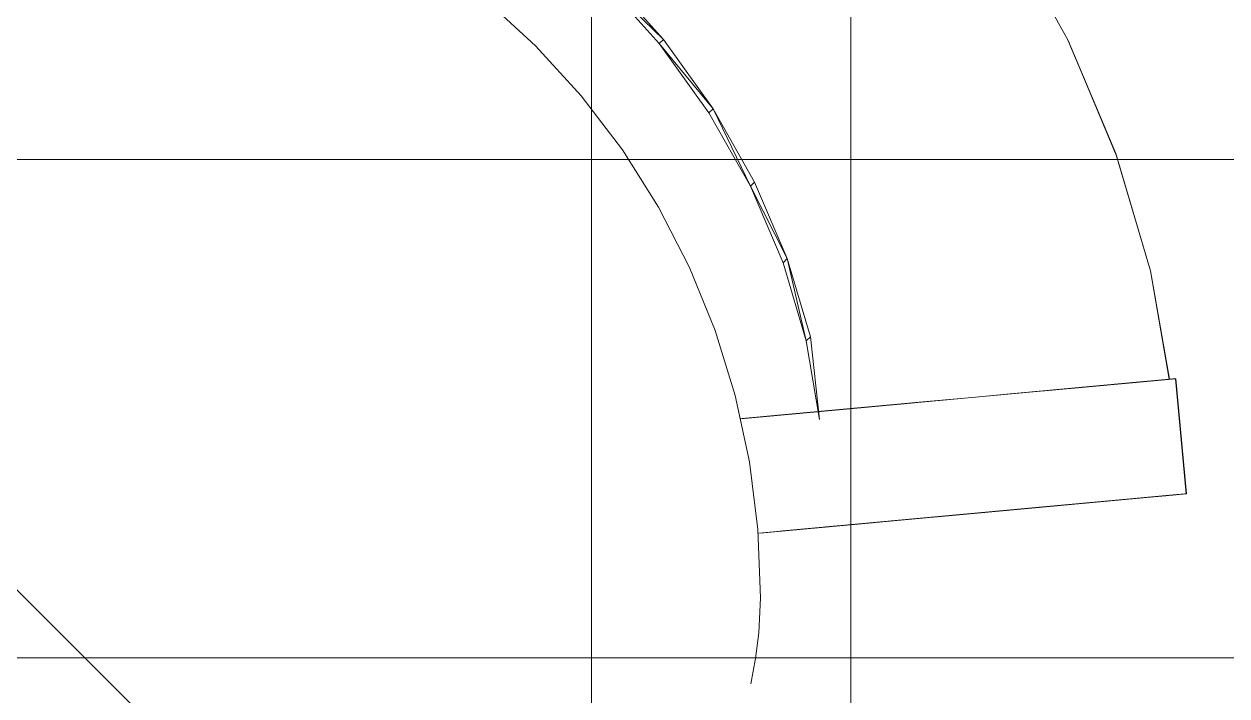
# Model space of a CAD drawing. Extents: x -566 to 72611, y -487 to 32334.
# Drawn here: x 50.01 to 61.73, y 229.77 to 236.32 of the extents above; entities that cross this region are included whole.
import ezdxf

# ---------------------------------------------------------------- set-up
doc = ezdxf.new("R2010")
doc.units = 0
doc.header["$LTSCALE"] = 0.5
doc.header["$MEASUREMENT"] = 0
doc.layers.add('ceilling', color=141, linetype='CONTINUOUS', lineweight=18)
doc.layers.add('floor', color=7, linetype='CONTINUOUS', lineweight=5, true_color=0xcfcfcf)
doc.layers.add('layout', color=7, linetype='CONTINUOUS', lineweight=5, true_color=0xcfcfcf)

msp = doc.modelspace()

# ---------------------------------------------------------------- hatches: boundary and pattern name
at = {"layer": 'floor'}
h = msp.add_hatch(dxfattribs=at)
h.set_pattern_fill('ANSI37', color=256, scale=100, angle=45)
h.set_pattern_definition([(90, (243.028, 267.632), (-12.5, 9e-16), []), (180, (243.028, 267.632), (-9e-16, -12.5), [])])
h.paths.add_polyline_path([(253.46925, 349.5), (154.11744, 349.5), (154.11744, 348.5), (101.14781, 348.5), (101.14781, 349.5), (0, 349.5), (0, 344.5), (36, 344.5, -0.33835703), (0, 308.66941), (0, 308.5), (0, 173.75), (253.46925, 173.75)])
h.paths.add_polyline_path([(36, 344.5), (0, 344.5), (0, 308.66941, 0.33835703)], flags=17)
h.paths.add_polyline_path([(253.46925, 173.75), (0, 173.75), (0, 173.74997), (0, 169.75), (253.46925, 169.75)])
h.paths.add_polyline_path([(253.46925, 169.75), (0, 169.75), (0, 149.21137), (36, 149.21137, -0.33835703), (0, 113.38078), (0, 113.21137), (0, 29.94998), (0, -5), (253.46925, -5)])
h.paths.add_polyline_path([(36, 149.21137), (0, 149.21137), (0, 113.38078, 0.33835703)], flags=17)
h.paths.add_polyline_path([(575.25, 169.75), (510, 169.75), (474.75, 169.75), (327.5, 169.75), (285.46925, 169.75), (285.46925, 165.75), (253.46925, 165.75), (253.46925, -5), (263.99725, -5), (263.99725, 95.99051), (287, 95.99051), (287, 97.5), (292, 97.5), (292, -5), (341.25, -5), (341.25, 13.02988), (341.25012, 15.02988), (346.24839, 15.02988, 0.36108524), (374.08728, 41.24999), (346.25012, 41.24999), (346.25012, 42.99999), (341.25, 42.99999), (341.25, 44.99999), (341.25, 97.5), (357.75, 97.5), (405.75, 97.5), (575.25, 97.5)])

# ---------------------------------------------------------------- linework, layer by layer
at = {"layer": 'ceilling'}
for p, q in [((58.06343, 349.5), (58.06343, 173.75)), ((0, 235), (533.5, 235))]:
    msp.add_line(p, q, dxfattribs=at)
at = {"layer": 'layout'}
for points in [[(39.56769, 241.17635, -69.73263), (61.30317, 219.43828, -69.72025), (61.30451, 219.43953, -69.73263)], [(60.18199, 236.1587, -67.45901), (60.18199, 236.1587, -67.45901), (59.59865, 237.20503, -67.49301), (60.1799, 236.15924, -67.41885)], [(55.68119, 236.79128, -76.60426), (55.68119, 236.79128, -76.60426), (55.64035, 236.75064, -77.4938), (56.23778, 236.16894, -76.60138)], [(55.64035, 236.75064, -77.4938), (55.64035, 236.75064, -77.4938), (56.23778, 236.16894, -76.60138), (56.19704, 236.12838, -77.49094)], [(54.99314, 236.10603, -80.51045), (54.99314, 236.10603, -80.51045), (54.50744, 236.55281, -80.51045), (54.99314, 236.10603, -79.38364)], [(54.50744, 236.55281, -79.38364), (54.50744, 236.55281, -79.38364), (54.99314, 236.10603, -79.38364), (54.50744, 236.55281, -80.51045)], [(56.23778, 236.16894, -76.60138), (56.23778, 236.16894, -76.60138), (56.19704, 236.12838, -77.49094), (56.72227, 235.49429, -76.5928)], [(56.68152, 235.45373, -77.48236), (56.68152, 235.45373, -77.48236), (56.72227, 235.49429, -76.5928), (56.19704, 236.12838, -77.49094)], [(60.1799, 236.15924, -67.41885), (60.1799, 236.15924, -67.41885), (60.64273, 235.05802, -67.37444), (60.18199, 236.1587, -67.45901)], [(60.18199, 236.1587, -67.45901), (60.18199, 236.1587, -67.45901), (60.64499, 235.05695, -67.41459), (60.18056, 236.1565, -67.49924)], [(60.64499, 235.05695, -67.41459), (60.64499, 235.05695, -67.41459), (60.18199, 236.1587, -67.45901), (60.64273, 235.05802, -67.37444)], [(55.43769, 235.61824, -80.51045), (55.43769, 235.61824, -80.51045), (54.99314, 236.10603, -80.51045), (55.43769, 235.61824, -79.38364)], [(54.99314, 236.10603, -79.38364), (54.99314, 236.10603, -79.38364), (55.43769, 235.61824, -79.38364), (54.99314, 236.10603, -80.51045)], [(55.83756, 235.09296, -80.51045), (55.83756, 235.09296, -80.51045), (55.43769, 235.61824, -80.51045), (55.83756, 235.09296, -79.38364)], [(55.43769, 235.61824, -79.38364), (55.43769, 235.61824, -79.38364), (55.83756, 235.09296, -79.38364), (55.43769, 235.61824, -80.51045)], [(56.68152, 235.45373, -77.48236), (56.68152, 235.45373, -77.48236), (57.08581, 234.73783, -77.46822), (56.72227, 235.49429, -76.5928)], [(57.12656, 234.77839, -76.57867), (57.12656, 234.77839, -76.57867), (56.72227, 235.49429, -76.5928), (57.08581, 234.73783, -77.46822)], [(56.18991, 234.53427, -80.51045), (56.18991, 234.53427, -80.51045), (55.83756, 235.09296, -80.51045), (56.18991, 234.53427, -79.38364)], [(55.83756, 235.09296, -79.38364), (55.83756, 235.09296, -79.38364), (56.18991, 234.53427, -79.38364), (55.83756, 235.09296, -80.51045)], [(60.64499, 235.05695, -67.41459), (60.64499, 235.05695, -67.41459), (60.98163, 233.91396, -67.36029), (60.64365, 235.05467, -67.45481)], [(57.12656, 234.77839, -76.57867), (57.12656, 234.77839, -76.57867), (57.08581, 234.73783, -77.46822), (57.4439, 234.03304, -76.55921)], [(57.40315, 233.99248, -77.44877), (57.40315, 233.99248, -77.44877), (57.4439, 234.03304, -76.55921), (57.08581, 234.73783, -77.46822)], [(56.49197, 233.94616, -80.51045), (56.49197, 233.94616, -80.51045), (56.18991, 234.53427, -80.51045), (56.49197, 233.94616, -79.38364)], [(56.18991, 234.53427, -79.38364), (56.18991, 234.53427, -79.38364), (56.49197, 233.94616, -79.38364), (56.18991, 234.53427, -80.51045)], [(57.40315, 233.99248, -77.44877), (57.40315, 233.99248, -77.44877), (57.62834, 233.23001, -77.42431), (57.4439, 234.03304, -76.55921)], [(57.66909, 233.27057, -76.53475), (57.66909, 233.27057, -76.53475), (57.4439, 234.03304, -76.55921), (57.62834, 233.23001, -77.42431)], [(56.7416, 233.33321, -80.51045), (56.7416, 233.33321, -80.51045), (56.49197, 233.94616, -80.51045), (56.7416, 233.33321, -79.38364)], [(56.49197, 233.94616, -79.38364), (56.49197, 233.94616, -79.38364), (56.7416, 233.33321, -79.38364), (56.49197, 233.94616, -80.51045)], [(61.16815, 232.85704, -67.27966), (61.16815, 232.85704, -67.27966), (60.98163, 233.91396, -67.36029), (61.16573, 232.85894, -67.23956)], [(56.9369, 232.69992, -80.51045), (56.9369, 232.69992, -80.51045), (56.7416, 233.33321, -80.51045), (56.9369, 232.69992, -79.38364)], [(56.7416, 233.33321, -79.38364), (56.7416, 233.33321, -79.38364), (56.9369, 232.69992, -79.38364), (56.7416, 233.33321, -80.51045)], [(57.62834, 233.23001, -77.42431), (57.62834, 233.23001, -77.42431), (57.75759, 232.46305, -77.39525), (57.66909, 233.27057, -76.53475)], [(60.87904, 232.83036, -68.15076), (60.87904, 232.83036, -68.15076), (60.79887, 232.823, -68.37411), (59.7219, 232.72366, -68.32092)], [(59.79617, 232.73054, -68.17802), (59.79617, 232.73054, -68.17802), (60.87904, 232.83036, -68.15076), (59.7219, 232.72366, -68.32092)], [(59.87303, 232.73759, -68.03635), (59.87303, 232.73759, -68.03635), (60.87904, 232.83036, -68.15076), (59.79617, 232.73054, -68.17802)], [(60.96205, 232.83798, -67.92834), (60.96205, 232.83798, -67.92834), (60.87904, 232.83036, -68.15076), (59.87303, 232.73759, -68.03635)], [(59.95251, 232.74496, -67.89597), (59.95251, 232.74496, -67.89597), (60.96205, 232.83798, -67.92834), (59.87303, 232.73759, -68.03635)], [(61.04789, 232.84587, -67.70689), (61.04789, 232.84587, -67.70689), (60.96205, 232.83798, -67.92834), (59.95251, 232.74496, -67.89597)], [(60.03444, 232.75246, -67.7569), (60.03444, 232.75246, -67.7569), (61.04789, 232.84587, -67.70689), (59.95251, 232.74496, -67.89597)], [(60.11898, 232.76027, -67.61917), (60.11898, 232.76027, -67.61917), (61.04789, 232.84587, -67.70689), (60.03444, 232.75246, -67.7569)], [(61.13664, 232.85413, -67.48643), (61.13664, 232.85413, -67.48643), (61.04789, 232.84587, -67.70689), (60.11898, 232.76027, -67.61917)], [(60.20605, 232.76831, -67.48286), (60.20605, 232.76831, -67.48286), (61.13664, 232.85413, -67.48643), (60.11898, 232.76027, -67.61917)], [(61.22813, 232.86257, -67.26699), (61.22813, 232.86257, -67.26699), (61.13664, 232.85413, -67.48643), (60.20605, 232.76831, -67.48286)], [(60.29552, 232.77654, -67.34798), (60.29552, 232.77654, -67.34798), (61.22813, 232.86257, -67.26699), (60.20605, 232.76831, -67.48286)], [(60.38751, 232.785, -67.21458), (60.38751, 232.785, -67.21458), (61.22813, 232.86257, -67.26699), (60.29552, 232.77654, -67.34798)], [(61.22688, 232.86244, -67.22689), (61.22688, 232.86244, -67.22689), (61.22813, 232.86257, -67.26699), (60.38751, 232.785, -67.21458)], [(61.22105, 232.8619, -67.18715), (61.22105, 232.8619, -67.18715), (61.22688, 232.86244, -67.22689), (60.38751, 232.785, -67.21458)], [(60.48196, 232.79376, -67.0827), (60.48196, 232.79376, -67.0827), (61.22105, 232.8619, -67.18715), (60.38751, 232.785, -67.21458)], [(61.2108, 232.86095, -67.14822), (61.2108, 232.86095, -67.14822), (61.22105, 232.8619, -67.18715), (60.48196, 232.79376, -67.0827)], [(61.19612, 232.8596, -67.11057), (61.19612, 232.8596, -67.11057), (61.2108, 232.86095, -67.14822), (60.48196, 232.79376, -67.0827)], [(61.17722, 232.85783, -67.07462), (61.17722, 232.85783, -67.07462), (61.19612, 232.8596, -67.11057), (60.48196, 232.79376, -67.0827)], [(60.50898, 232.7962, -67.04916), (60.50898, 232.7962, -67.04916), (61.17722, 232.85783, -67.07462), (60.48196, 232.79376, -67.0827)], [(61.15434, 232.85573, -67.0408), (61.15434, 232.85573, -67.0408), (61.17722, 232.85783, -67.07462), (60.50898, 232.7962, -67.04916)], [(60.53939, 232.79904, -67.01825), (60.53939, 232.79904, -67.01825), (61.15434, 232.85573, -67.0408), (60.50898, 232.7962, -67.04916)], [(61.12781, 232.85331, -67.00951), (61.12781, 232.85331, -67.00951), (61.15434, 232.85573, -67.0408), (60.53939, 232.79904, -67.01825)], [(60.57283, 232.80213, -66.99026), (60.57283, 232.80213, -66.99026), (61.12781, 232.85331, -67.00951), (60.53939, 232.79904, -67.01825)], [(61.09783, 232.85055, -66.98109), (61.09783, 232.85055, -66.98109), (61.12781, 232.85331, -67.00951), (60.57283, 232.80213, -66.99026)], [(60.60896, 232.80546, -66.96545), (60.60896, 232.80546, -66.96545), (61.09783, 232.85055, -66.98109), (60.57283, 232.80213, -66.99026)], [(61.06472, 232.84748, -66.95587), (61.06472, 232.84748, -66.95587), (61.09783, 232.85055, -66.98109), (60.60896, 232.80546, -66.96545)], [(60.64744, 232.80902, -66.94405), (60.64744, 232.80902, -66.94405), (61.06472, 232.84748, -66.95587), (60.60896, 232.80546, -66.96545)], [(61.02894, 232.84415, -66.93417), (61.02894, 232.84415, -66.93417), (61.06472, 232.84748, -66.95587), (60.64744, 232.80902, -66.94405)], [(60.68798, 232.81276, -66.92626), (60.68798, 232.81276, -66.92626), (61.02894, 232.84415, -66.93417), (60.64744, 232.80902, -66.94405)], [(61.00636, 232.84209, -66.92349), (61.00636, 232.84209, -66.92349), (61.02894, 232.84415, -66.93417), (60.68798, 232.81276, -66.92626)], [(60.73011, 232.81664, -66.91227), (60.73011, 232.81664, -66.91227), (61.00636, 232.84209, -66.92349), (60.68798, 232.81276, -66.92626)], [(60.95113, 232.83701, -66.90224), (60.95113, 232.83701, -66.90224), (61.00636, 232.84209, -66.92349), (60.73011, 232.81664, -66.91227)], [(60.77349, 232.82064, -66.90217), (60.77349, 232.82064, -66.90217), (60.95113, 232.83701, -66.90224), (60.73011, 232.81664, -66.91227)], [(60.77349, 232.82064, -66.90217), (60.77349, 232.82064, -66.90217), (60.95113, 232.83701, -66.90224), (60.90694, 232.83295, -66.89612)], [(60.77349, 232.82064, -66.90217), (60.77349, 232.82064, -66.90217), (60.90694, 232.83295, -66.89612), (60.81767, 232.8247, -66.89609)], [(60.86231, 232.82883, -66.89406), (60.86231, 232.82883, -66.89406), (60.90694, 232.83295, -66.89612), (60.81767, 232.8247, -66.89609)], [(61.22813, 232.86257, -67.26699), (61.22813, 232.86257, -67.26699), (61.22688, 232.86244, -67.22689), (61.33157, 231.74051, -67.26699)], [(61.33032, 231.74038, -67.22689), (61.33032, 231.74038, -67.22689), (61.33157, 231.74051, -67.26699), (61.22688, 232.86244, -67.22689)], [(60.6471, 232.80902, -68.82346), (60.6471, 232.80902, -68.82346), (60.5755, 232.80239, -69.04939), (59.24259, 232.67952, -92.37602)], [(59.51494, 232.70457, -68.75656), (59.51494, 232.70457, -68.75656), (60.6471, 232.80902, -68.82346), (59.24259, 232.67952, -92.37602)], [(60.72147, 232.81579, -68.59835), (60.72147, 232.81579, -68.59835), (60.6471, 232.80902, -68.82346), (59.51494, 232.70457, -68.75656)], [(59.58131, 232.71074, -68.61022), (59.58131, 232.71074, -68.61022), (60.72147, 232.81579, -68.59835), (59.51494, 232.70457, -68.75656)], [(59.65027, 232.71707, -68.465), (59.65027, 232.71707, -68.465), (60.72147, 232.81579, -68.59835), (59.58131, 232.71074, -68.61022)], [(60.79887, 232.823, -68.37411), (60.79887, 232.823, -68.37411), (60.72147, 232.81579, -68.59835), (59.65027, 232.71707, -68.465)], [(59.7219, 232.72366, -68.32092), (59.7219, 232.72366, -68.32092), (60.79887, 232.823, -68.37411), (59.65027, 232.71707, -68.465)], [(57.0763, 232.05097, -80.51045), (57.0763, 232.05097, -80.51045), (56.9369, 232.69992, -80.51045), (57.0763, 232.05097, -79.38364)], [(56.9369, 232.69992, -79.38364), (56.9369, 232.69992, -79.38364), (57.0763, 232.05097, -79.38364), (56.9369, 232.69992, -80.51045)], [(58.84964, 232.64327, -76.26654), (58.84964, 232.64327, -76.26654), (58.17063, 232.58069, -79.88265), (57.07741, 232.47986, -79.72841)], [(57.76502, 232.5433, -76.06652), (57.76502, 232.5433, -76.06652), (58.84964, 232.64327, -76.26654), (57.07741, 232.47986, -79.72841)], [(57.1345, 232.48514, -87.11918), (57.1345, 232.48514, -87.11918), (58.30741, 232.5933, -87.53776), (57.21276, 232.49234, -87.68047)], [(58.23089, 232.58625, -86.98946), (58.23089, 232.58625, -86.98946), (58.30741, 232.5933, -87.53776), (57.1345, 232.48514, -87.11918)], [(57.21276, 232.49234, -87.68047), (57.21276, 232.49234, -87.68047), (58.39119, 232.601, -88.08511), (57.29858, 232.50026, -88.24079)], [(58.30741, 232.5933, -87.53776), (58.30741, 232.5933, -87.53776), (58.39119, 232.601, -88.08511), (57.21276, 232.49234, -87.68047)], [(57.29858, 232.50026, -88.24079), (57.29858, 232.50026, -88.24079), (58.48223, 232.60938, -88.63142), (57.3918, 232.50887, -88.80004)], [(58.39119, 232.601, -88.08511), (58.39119, 232.601, -88.08511), (58.48223, 232.60938, -88.63142), (57.29858, 232.50026, -88.24079)], [(57.3918, 232.50887, -88.80004), (57.3918, 232.50887, -88.80004), (58.58064, 232.61849, -89.17662), (57.49246, 232.51813, -89.35815)], [(58.48223, 232.60938, -88.63142), (58.48223, 232.60938, -88.63142), (58.58064, 232.61849, -89.17662), (57.3918, 232.50887, -88.80004)], [(57.49246, 232.51813, -89.35815), (57.49246, 232.51813, -89.35815), (58.68618, 232.62822, -89.7206), (57.60053, 232.52808, -89.91502)], [(58.58064, 232.61849, -89.17662), (58.58064, 232.61849, -89.17662), (58.68618, 232.62822, -89.7206), (57.49246, 232.51813, -89.35815)], [(57.60053, 232.52808, -89.91502), (57.60053, 232.52808, -89.91502), (58.79934, 232.6386, -90.26526), (57.71566, 232.53874, -90.46875)], [(58.68618, 232.62822, -89.7206), (58.68618, 232.62822, -89.7206), (58.79934, 232.6386, -90.26526), (57.60053, 232.52808, -89.91502)], [(57.71566, 232.53874, -90.46875), (57.71566, 232.53874, -90.46875), (58.91167, 232.64895, -90.79113), (57.82831, 232.54911, -90.99615)], [(58.79934, 232.6386, -90.26526), (58.79934, 232.6386, -90.26526), (58.91167, 232.64895, -90.79113), (57.71566, 232.53874, -90.46875)], [(58.47164, 232.60843, -72.9435), (58.47164, 232.60843, -72.9435), (57.76502, 232.5433, -76.06652), (58.71236, 232.63064, -71.87965)], [(57.82831, 232.54911, -90.99615), (57.82831, 232.54911, -90.99615), (59.02319, 232.65925, -91.31921), (57.93936, 232.55936, -91.52199)], [(58.91167, 232.64895, -90.79113), (58.91167, 232.64895, -90.79113), (59.02319, 232.65925, -91.31921), (57.82831, 232.54911, -90.99615)], [(57.93936, 232.55936, -91.52199), (57.93936, 232.55936, -91.52199), (59.13346, 232.66941, -91.8475), (58.04915, 232.56949, -92.04804)], [(59.02319, 232.65925, -91.31921), (59.02319, 232.65925, -91.31921), (59.13346, 232.66941, -91.8475), (57.93936, 232.55936, -91.52199)], [(58.04915, 232.56949, -92.04804), (58.04915, 232.56949, -92.04804), (59.24259, 232.67952, -92.37602), (58.15772, 232.57947, -92.57433)], [(59.13346, 232.66941, -91.8475), (59.13346, 232.66941, -91.8475), (59.24259, 232.67952, -92.37602), (58.04915, 232.56949, -92.04804)], [(58.11639, 232.57566, -80.31425), (58.11639, 232.57566, -80.31425), (58.09066, 232.5733, -80.53673), (56.99187, 232.47201, -80.42672)], [(57.01835, 232.47447, -80.19775), (57.01835, 232.47447, -80.19775), (58.11639, 232.57566, -80.31425), (56.99187, 232.47201, -80.42672)], [(57.00024, 232.47276, -85.99404), (57.00024, 232.47276, -85.99404), (58.16167, 232.57982, -86.44029), (57.06366, 232.47862, -86.55701)], [(58.09979, 232.57416, -85.89035), (58.09979, 232.57416, -85.89035), (58.16167, 232.57982, -86.44029), (57.00024, 232.47276, -85.99404)], [(58.14365, 232.5782, -80.09193), (58.14365, 232.5782, -80.09193), (58.11639, 232.57566, -80.31425), (57.01835, 232.47447, -80.19775)], [(57.04633, 232.477, -79.96895), (57.04633, 232.477, -79.96895), (58.14365, 232.5782, -80.09193), (57.01835, 232.47447, -80.19775)], [(58.17063, 232.58069, -79.88265), (58.17063, 232.58069, -79.88265), (58.14365, 232.5782, -80.09193), (57.04633, 232.477, -79.96895)], [(57.07741, 232.47986, -79.72841), (57.07741, 232.47986, -79.72841), (58.17063, 232.58069, -79.88265), (57.04633, 232.477, -79.96895)], [(57.06366, 232.47862, -86.55701), (57.06366, 232.47862, -86.55701), (58.23089, 232.58625, -86.98946), (57.1345, 232.48514, -87.11918)], [(58.16167, 232.57982, -86.44029), (58.16167, 232.57982, -86.44029), (58.23089, 232.58625, -86.98946), (57.06366, 232.47862, -86.55701)], [(57.15896, 231.39138, -80.51045), (57.15896, 231.39138, -80.51045), (57.0763, 232.05097, -80.51045), (57.15896, 231.39138, -79.38364)], [(57.0763, 232.05097, -79.38364), (57.0763, 232.05097, -79.38364), (57.15896, 231.39138, -79.38364), (57.0763, 232.05097, -80.51045)], [(60.42919, 231.65732, -69.9282), (60.42919, 231.65732, -69.9282), (59.25279, 231.54887, -70.07454), (60.37746, 231.65254, -70.12471)], [(59.30472, 231.55363, -69.87468), (59.30472, 231.55363, -69.87468), (59.25279, 231.54887, -70.07454), (60.42919, 231.65732, -69.9282)], [(60.48128, 231.6621, -69.73302), (60.48128, 231.6621, -69.73302), (59.30472, 231.55363, -69.87468), (60.42919, 231.65732, -69.9282)], [(59.35728, 231.55845, -69.67496), (59.35728, 231.55845, -69.67496), (59.30472, 231.55363, -69.87468), (60.48128, 231.6621, -69.73302)], [(60.54443, 231.66787, -69.50362), (60.54443, 231.66787, -69.50362), (59.35728, 231.55845, -69.67496), (60.48128, 231.6621, -69.73302)], [(59.41087, 231.56344, -69.47433), (59.41087, 231.56344, -69.47433), (59.35728, 231.55845, -69.67496), (60.54443, 231.66787, -69.50362)], [(60.61022, 231.67393, -69.27612), (60.61022, 231.67393, -69.27612), (59.41087, 231.56344, -69.47433), (60.54443, 231.66787, -69.50362)], [(59.47672, 231.56944, -69.23502), (59.47672, 231.56944, -69.23502), (59.41087, 231.56344, -69.47433), (60.61022, 231.67393, -69.27612)], [(60.67894, 231.68033, -69.04939), (60.67894, 231.68033, -69.04939), (59.47672, 231.56944, -69.23502), (60.61022, 231.67393, -69.27612)], [(59.54607, 231.5759, -68.99538), (59.54607, 231.5759, -68.99538), (59.47672, 231.56944, -69.23502), (60.67894, 231.68033, -69.04939)], [(60.75056, 231.68694, -68.82346), (60.75056, 231.68694, -68.82346), (59.54607, 231.5759, -68.99538), (60.67894, 231.68033, -69.04939)], [(59.61838, 231.58251, -68.75656), (59.61838, 231.58251, -68.75656), (59.54607, 231.5759, -68.99538), (60.75056, 231.68694, -68.82346)], [(60.82491, 231.69374, -68.59835), (60.82491, 231.69374, -68.59835), (59.61838, 231.58251, -68.75656), (60.75056, 231.68694, -68.82346)], [(59.68475, 231.58868, -68.61022), (59.68475, 231.58868, -68.61022), (59.61838, 231.58251, -68.75656), (60.82491, 231.69374, -68.59835)], [(59.75371, 231.59501, -68.465), (59.75371, 231.59501, -68.465), (59.68475, 231.58868, -68.61022), (60.82491, 231.69374, -68.59835)], [(60.90231, 231.70094, -68.37411), (60.90231, 231.70094, -68.37411), (59.75371, 231.59501, -68.465), (60.82491, 231.69374, -68.59835)], [(59.82534, 231.6016, -68.32092), (59.82534, 231.6016, -68.32092), (59.75371, 231.59501, -68.465), (60.90231, 231.70094, -68.37411)], [(60.98248, 231.7083, -68.15076), (60.98248, 231.7083, -68.15076), (59.82534, 231.6016, -68.32092), (60.90231, 231.70094, -68.37411)], [(59.89961, 231.60849, -68.17802), (59.89961, 231.60849, -68.17802), (59.82534, 231.6016, -68.32092), (60.98248, 231.7083, -68.15076)], [(59.97647, 231.61554, -68.03635), (59.97647, 231.61554, -68.03635), (59.89961, 231.60849, -68.17802), (60.98248, 231.7083, -68.15076)], [(61.06549, 231.71592, -67.92834), (61.06549, 231.71592, -67.92834), (59.97647, 231.61554, -68.03635), (60.98248, 231.7083, -68.15076)], [(60.05595, 231.6229, -67.89597), (60.05595, 231.6229, -67.89597), (59.97647, 231.61554, -68.03635), (61.06549, 231.71592, -67.92834)], [(61.15133, 231.72382, -67.70689), (61.15133, 231.72382, -67.70689), (60.05595, 231.6229, -67.89597), (61.06549, 231.71592, -67.92834)], [(60.13788, 231.6304, -67.7569), (60.13788, 231.6304, -67.7569), (60.05595, 231.6229, -67.89597), (61.15133, 231.72382, -67.70689)], [(60.22242, 231.63821, -67.61917), (60.22242, 231.63821, -67.61917), (60.13788, 231.6304, -67.7569), (61.15133, 231.72382, -67.70689)], [(61.24008, 231.73207, -67.48643), (61.24008, 231.73207, -67.48643), (60.22242, 231.63821, -67.61917), (61.15133, 231.72382, -67.70689)], [(60.30949, 231.64625, -67.48286), (60.30949, 231.64625, -67.48286), (60.22242, 231.63821, -67.61917), (61.24008, 231.73207, -67.48643)], [(61.33157, 231.74051, -67.26699), (61.33157, 231.74051, -67.26699), (60.30949, 231.64625, -67.48286), (61.24008, 231.73207, -67.48643)], [(60.39898, 231.65446, -67.34798), (60.39898, 231.65446, -67.34798), (60.30949, 231.64625, -67.48286), (61.33157, 231.74051, -67.26699)], [(60.49095, 231.66294, -67.21458), (60.49095, 231.66294, -67.21458), (60.39898, 231.65446, -67.34798), (61.33157, 231.74051, -67.26699)], [(61.33032, 231.74038, -67.22689), (61.33032, 231.74038, -67.22689), (60.49095, 231.66294, -67.21458), (61.33157, 231.74051, -67.26699)], [(61.32451, 231.73982, -67.18715), (61.32451, 231.73982, -67.18715), (60.49095, 231.66294, -67.21458), (61.33032, 231.74038, -67.22689)], [(60.5854, 231.6717, -67.0827), (60.5854, 231.6717, -67.0827), (60.49095, 231.66294, -67.21458), (61.32451, 231.73982, -67.18715)], [(61.31424, 231.73889, -67.14822), (61.31424, 231.73889, -67.14822), (60.5854, 231.6717, -67.0827), (61.32451, 231.73982, -67.18715)], [(61.29956, 231.73754, -67.11057), (61.29956, 231.73754, -67.11057), (60.5854, 231.6717, -67.0827), (61.31424, 231.73889, -67.14822)], [(61.28066, 231.73577, -67.07462), (61.28066, 231.73577, -67.07462), (60.5854, 231.6717, -67.0827), (61.29956, 231.73754, -67.11057)], [(60.61242, 231.67414, -67.04916), (60.61242, 231.67414, -67.04916), (60.5854, 231.6717, -67.0827), (61.28066, 231.73577, -67.07462)], [(61.25778, 231.73367, -67.0408), (61.25778, 231.73367, -67.0408), (60.61242, 231.67414, -67.04916), (61.28066, 231.73577, -67.07462)], [(60.64283, 231.67698, -67.01825), (60.64283, 231.67698, -67.01825), (60.61242, 231.67414, -67.04916), (61.25778, 231.73367, -67.0408)], [(61.23125, 231.73125, -67.00951), (61.23125, 231.73125, -67.00951), (60.64283, 231.67698, -67.01825), (61.25778, 231.73367, -67.0408)], [(60.67627, 231.68008, -66.99026), (60.67627, 231.68008, -66.99026), (60.64283, 231.67698, -67.01825), (61.23125, 231.73125, -67.00951)], [(61.20127, 231.72849, -66.98109), (61.20127, 231.72849, -66.98109), (60.67627, 231.68008, -66.99026), (61.23125, 231.73125, -67.00951)], [(60.7124, 231.6834, -66.96545), (60.7124, 231.6834, -66.96545), (60.67627, 231.68008, -66.99026), (61.20127, 231.72849, -66.98109)], [(61.16816, 231.72542, -66.95587), (61.16816, 231.72542, -66.95587), (60.7124, 231.6834, -66.96545), (61.20127, 231.72849, -66.98109)], [(60.7509, 231.68694, -66.94405), (60.7509, 231.68694, -66.94405), (60.7124, 231.6834, -66.96545), (61.16816, 231.72542, -66.95587)], [(61.13238, 231.72209, -66.93417), (61.13238, 231.72209, -66.93417), (60.7509, 231.68694, -66.94405), (61.16816, 231.72542, -66.95587)], [(60.79142, 231.69071, -66.92626), (60.79142, 231.69071, -66.92626), (60.7509, 231.68694, -66.94405), (61.13238, 231.72209, -66.93417)], [(61.1098, 231.72003, -66.92349), (61.1098, 231.72003, -66.92349), (60.79142, 231.69071, -66.92626), (61.13238, 231.72209, -66.93417)], [(60.83355, 231.69458, -66.91226), (60.83355, 231.69458, -66.91226), (60.79142, 231.69071, -66.92626), (61.1098, 231.72003, -66.92349)], [(61.05457, 231.71496, -66.90224), (61.05457, 231.71496, -66.90224), (60.83355, 231.69458, -66.91226), (61.1098, 231.72003, -66.92349)], [(60.87693, 231.69858, -66.90217), (60.87693, 231.69858, -66.90217), (60.83355, 231.69458, -66.91226), (61.05457, 231.71496, -66.90224)], [(61.01038, 231.71089, -66.89612), (61.01038, 231.71089, -66.89612), (60.87693, 231.69858, -66.90217), (61.05457, 231.71496, -66.90224)], [(60.92111, 231.70264, -66.89609), (60.92111, 231.70264, -66.89609), (60.87693, 231.69858, -66.90217), (61.01038, 231.71089, -66.89612)], [(60.96575, 231.70677, -66.89406), (60.96575, 231.70677, -66.89406), (60.92111, 231.70264, -66.89609), (61.01038, 231.71089, -66.89612)], [(61.1098, 231.72003, -66.92349), (61.1098, 231.72003, -66.92349), (61.09437, 231.71858, -66.91623), (61.05457, 231.71496, -66.90224)], [(59.65561, 231.58594, -73.16138), (59.65561, 231.58594, -73.16138), (57.86846, 231.42125, -76.06652), (58.95307, 231.52121, -76.26654)], [(58.57508, 231.48637, -72.9435), (58.57508, 231.48637, -72.9435), (57.86846, 231.42125, -76.06652), (59.65561, 231.58594, -73.16138)], [(58.0428, 231.43731, -91.52199), (58.0428, 231.43731, -91.52199), (58.15259, 231.44743, -92.04804), (59.2369, 231.54736, -91.8475)], [(59.12663, 231.53719, -91.31921), (59.12663, 231.53719, -91.31921), (58.0428, 231.43731, -91.52199), (59.2369, 231.54736, -91.8475)], [(58.15259, 231.44743, -92.04804), (58.15259, 231.44743, -92.04804), (58.26116, 231.45741, -92.57433), (59.34603, 231.55746, -92.37602)], [(59.2369, 231.54736, -91.8475), (59.2369, 231.54736, -91.8475), (58.15259, 231.44743, -92.04804), (59.34603, 231.55746, -92.37602)], [(58.26116, 231.45741, -92.57433), (58.26116, 231.45741, -92.57433), (58.36856, 231.46734, -93.10083), (59.4538, 231.56737, -92.90478)], [(59.34603, 231.55746, -92.37602), (59.34603, 231.55746, -92.37602), (58.26116, 231.45741, -92.57433), (59.4538, 231.56737, -92.90478)], [(58.36856, 231.46734, -93.10083), (58.36856, 231.46734, -93.10083), (58.47473, 231.47713, -93.62756), (59.56044, 231.5772, -93.43375)], [(59.4538, 231.56737, -92.90478), (59.4538, 231.56737, -92.90478), (58.36856, 231.46734, -93.10083), (59.56044, 231.5772, -93.43375)], [(58.47473, 231.47713, -93.62756), (58.47473, 231.47713, -93.62756), (58.57965, 231.48679, -94.1545), (59.66582, 231.58693, -93.96294)], [(59.56044, 231.5772, -93.43375), (59.56044, 231.5772, -93.43375), (58.47473, 231.47713, -93.62756), (59.66582, 231.58693, -93.96294)], [(59.89616, 231.60815, -72.09834), (59.89616, 231.60815, -72.09834), (58.57508, 231.48637, -72.9435), (59.65561, 231.58594, -73.16138)], [(58.8158, 231.50858, -71.87965), (58.8158, 231.50858, -71.87965), (58.57508, 231.48637, -72.9435), (59.89616, 231.60815, -72.09834)], [(58.57965, 231.48679, -94.1545), (58.57965, 231.48679, -94.1545), (58.68332, 231.49633, -94.68166), (59.76994, 231.59653, -94.49234)], [(59.66582, 231.58693, -93.96294), (59.66582, 231.58693, -93.96294), (58.57965, 231.48679, -94.1545), (59.76994, 231.59653, -94.49234)], [(58.68332, 231.49633, -94.68166), (58.68332, 231.49633, -94.68166), (58.78584, 231.5058, -95.20904), (59.87283, 231.60598, -95.02197)], [(59.76994, 231.59653, -94.49234), (59.76994, 231.59653, -94.49234), (58.68332, 231.49633, -94.68166), (59.87283, 231.60598, -95.02197)], [(58.78584, 231.5058, -95.20904), (58.78584, 231.5058, -95.20904), (58.88711, 231.51515, -95.73662), (59.97455, 231.61539, -95.5518)], [(59.87283, 231.60598, -95.02197), (59.87283, 231.60598, -95.02197), (58.78584, 231.5058, -95.20904), (59.97455, 231.61539, -95.5518)], [(59.9872, 231.61653, -71.70214), (59.9872, 231.61653, -71.70214), (58.8158, 231.50858, -71.87965), (59.94142, 231.61234, -71.89996)], [(58.86158, 231.51277, -71.67886), (58.86158, 231.51277, -71.67886), (58.8158, 231.50858, -71.87965), (59.9872, 231.61653, -71.70214)], [(59.94142, 231.61234, -71.89996), (59.94142, 231.61234, -71.89996), (58.8158, 231.50858, -71.87965), (59.89616, 231.60815, -72.09834)], [(60.03369, 231.62086, -71.50446), (60.03369, 231.62086, -71.50446), (58.86158, 231.51277, -71.67886), (59.9872, 231.61653, -71.70214)], [(58.90812, 231.51706, -71.47781), (58.90812, 231.51706, -71.47781), (58.86158, 231.51277, -71.67886), (60.03369, 231.62086, -71.50446)], [(58.88711, 231.51515, -95.73662), (58.88711, 231.51515, -95.73662), (58.98713, 231.52437, -96.26441), (60.07503, 231.62467, -96.08183)], [(59.97455, 231.61539, -95.5518), (59.97455, 231.61539, -95.5518), (58.88711, 231.51515, -95.73662), (60.07503, 231.62467, -96.08183)], [(60.08077, 231.62513, -71.30691), (60.08077, 231.62513, -71.30691), (58.90812, 231.51706, -71.47781), (60.03369, 231.62086, -71.50446)], [(58.9553, 231.5214, -71.27691), (58.9553, 231.5214, -71.27691), (58.90812, 231.51706, -71.47781), (60.08077, 231.62513, -71.30691)], [(60.12855, 231.62956, -71.10952), (60.12855, 231.62956, -71.10952), (58.9553, 231.5214, -71.27691), (60.08077, 231.62513, -71.30691)], [(59.00324, 231.52584, -71.07615), (59.00324, 231.52584, -71.07615), (58.9553, 231.5214, -71.27691), (60.12855, 231.62956, -71.10952)], [(59.08605, 231.53348, -96.79295), (59.08605, 231.53348, -96.79295), (60.17412, 231.63379, -96.6115), (58.98713, 231.52437, -96.26441)], [(60.07503, 231.62467, -96.08183), (60.07503, 231.62467, -96.08183), (58.98713, 231.52437, -96.26441), (60.17412, 231.63379, -96.6115)], [(60.17699, 231.63402, -70.91225), (60.17699, 231.63402, -70.91225), (59.00324, 231.52584, -71.07615), (60.12855, 231.62956, -71.10952)], [(59.05182, 231.53033, -70.87553), (59.05182, 231.53033, -70.87553), (59.00324, 231.52584, -71.07615), (60.17699, 231.63402, -70.91225)], [(60.22618, 231.63859, -70.71515), (60.22618, 231.63859, -70.71515), (59.05182, 231.53033, -70.87553), (60.17699, 231.63402, -70.91225)], [(59.10105, 231.53485, -70.67506), (59.10105, 231.53485, -70.67506), (59.05182, 231.53033, -70.87553), (60.22618, 231.63859, -70.71515)], [(60.27591, 231.64313, -70.51819), (60.27591, 231.64313, -70.51819), (59.10105, 231.53485, -70.67506), (60.22618, 231.63859, -70.71515)], [(59.15091, 231.53944, -70.47474), (59.15091, 231.53944, -70.47474), (59.10105, 231.53485, -70.67506), (60.27591, 231.64313, -70.51819)], [(60.32635, 231.64783, -70.32137), (60.32635, 231.64783, -70.32137), (59.15091, 231.53944, -70.47474), (60.27591, 231.64313, -70.51819)], [(59.20153, 231.54414, -70.27457), (59.20153, 231.54414, -70.27457), (59.15091, 231.53944, -70.47474), (60.32635, 231.64783, -70.32137)], [(60.37746, 231.65254, -70.12471), (60.37746, 231.65254, -70.12471), (59.20153, 231.54414, -70.27457), (60.32635, 231.64783, -70.32137)], [(59.25279, 231.54887, -70.07454), (59.25279, 231.54887, -70.07454), (59.20153, 231.54414, -70.27457), (60.37746, 231.65254, -70.12471)], [(57.1671, 231.35656, -86.55701), (57.1671, 231.35656, -86.55701), (57.23794, 231.36308, -87.11918), (58.33433, 231.46419, -86.98946)], [(58.26511, 231.45777, -86.44029), (58.26511, 231.45777, -86.44029), (57.1671, 231.35656, -86.55701), (58.33433, 231.46419, -86.98946)], [(58.95307, 231.52121, -76.26654), (58.95307, 231.52121, -76.26654), (57.18085, 231.3578, -79.72841), (58.27409, 231.45861, -79.88265)], [(57.86846, 231.42125, -76.06652), (57.86846, 231.42125, -76.06652), (57.18085, 231.3578, -79.72841), (58.95307, 231.52121, -76.26654)], [(57.23794, 231.36308, -87.11918), (57.23794, 231.36308, -87.11918), (57.31622, 231.37026, -87.68047), (58.41085, 231.47124, -87.53776)], [(58.33433, 231.46419, -86.98946), (58.33433, 231.46419, -86.98946), (57.23794, 231.36308, -87.11918), (58.41085, 231.47124, -87.53776)], [(57.31622, 231.37026, -87.68047), (57.31622, 231.37026, -87.68047), (57.40202, 231.3782, -88.24079), (58.49463, 231.47894, -88.08511)], [(58.41085, 231.47124, -87.53776), (58.41085, 231.47124, -87.53776), (57.31622, 231.37026, -87.68047), (58.49463, 231.47894, -88.08511)], [(57.40202, 231.3782, -88.24079), (57.40202, 231.3782, -88.24079), (57.49526, 231.38679, -88.80004), (58.58567, 231.48732, -88.63143)], [(58.49463, 231.47894, -88.08511), (58.49463, 231.47894, -88.08511), (57.40202, 231.3782, -88.24079), (58.58567, 231.48732, -88.63143)], [(57.49526, 231.38679, -88.80004), (57.49526, 231.38679, -88.80004), (57.5959, 231.39607, -89.35815), (58.68408, 231.49644, -89.17662)], [(58.58567, 231.48732, -88.63143), (58.58567, 231.48732, -88.63143), (57.49526, 231.38679, -88.80004), (58.68408, 231.49644, -89.17662)], [(57.5959, 231.39607, -89.35815), (57.5959, 231.39607, -89.35815), (57.70397, 231.40603, -89.91502), (58.78962, 231.50616, -89.7206)], [(58.68408, 231.49644, -89.17662), (58.68408, 231.49644, -89.17662), (57.5959, 231.39607, -89.35815), (58.78962, 231.50616, -89.7206)], [(57.70397, 231.40603, -89.91502), (57.70397, 231.40603, -89.91502), (57.8191, 231.41668, -90.46875), (58.90278, 231.51654, -90.26526)], [(58.78962, 231.50616, -89.7206), (58.78962, 231.50616, -89.7206), (57.70397, 231.40603, -89.91502), (58.90278, 231.51654, -90.26526)], [(57.8191, 231.41668, -90.46875), (57.8191, 231.41668, -90.46875), (57.93175, 231.42705, -90.99615), (59.01511, 231.52689, -90.79114)], [(58.90278, 231.51654, -90.26526), (58.90278, 231.51654, -90.26526), (57.8191, 231.41668, -90.46875), (59.01511, 231.52689, -90.79114)], [(57.93175, 231.42705, -90.99615), (57.93175, 231.42705, -90.99615), (58.0428, 231.43731, -91.52199), (59.12663, 231.53719, -91.31921)], [(59.01511, 231.52689, -90.79114), (59.01511, 231.52689, -90.79114), (57.93175, 231.42705, -90.99615), (59.12663, 231.53719, -91.31921)], [(57.18406, 230.72593, -80.51045), (57.18406, 230.72593, -80.51045), (57.15896, 231.39138, -80.51045), (57.18406, 230.72593, -79.38364)], [(57.15896, 231.39138, -79.38364), (57.15896, 231.39138, -79.38364), (57.18406, 230.72593, -79.38364), (57.15896, 231.39138, -80.51045)], [(57.16744, 230.38532, -79.38364), (57.16744, 230.38532, -79.38364), (57.16744, 230.38532, -80.51045), (57.18406, 230.72593, -79.38364)], [(57.18406, 230.72593, -80.51045), (57.18406, 230.72593, -80.51045), (57.18406, 230.72593, -79.38364), (57.16744, 230.38532, -80.51045)], [(57.13376, 230.13642, -79.38364), (57.13376, 230.13642, -79.38364), (57.13376, 230.13642, -80.51045), (57.16744, 230.38532, -79.38364)], [(57.16744, 230.38532, -80.51045), (57.16744, 230.38532, -80.51045), (57.16744, 230.38532, -79.38364), (57.13376, 230.13642, -80.51045)], [(57.08849, 229.88911, -79.38364), (57.08849, 229.88911, -79.38364), (57.08849, 229.88911, -80.51045), (57.13376, 230.13642, -79.38364)], [(57.13376, 230.13642, -80.51045), (57.13376, 230.13642, -80.51045), (57.13376, 230.13642, -79.38364), (57.08849, 229.88911, -80.51045)]]:
    msp.add_3dface(points, dxfattribs=at)

doc.saveas('drawing.dxf')
